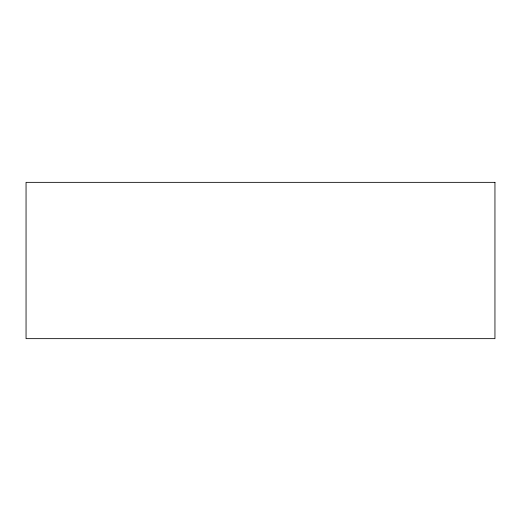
<?xml version="1.0" encoding="UTF-8"?>
<svg xmlns="http://www.w3.org/2000/svg" width="521" height="521" viewBox="0 0 521 521"><rect width="100%" height="100%" fill="white"/><g stroke="black" fill="none" stroke-linecap="round" stroke-linejoin="round"><path stroke-width="0.78" d="M494.95 182.35L26.05 182.35L26.05 338.65L494.95 338.65L494.95 182.35"/></g></svg>
